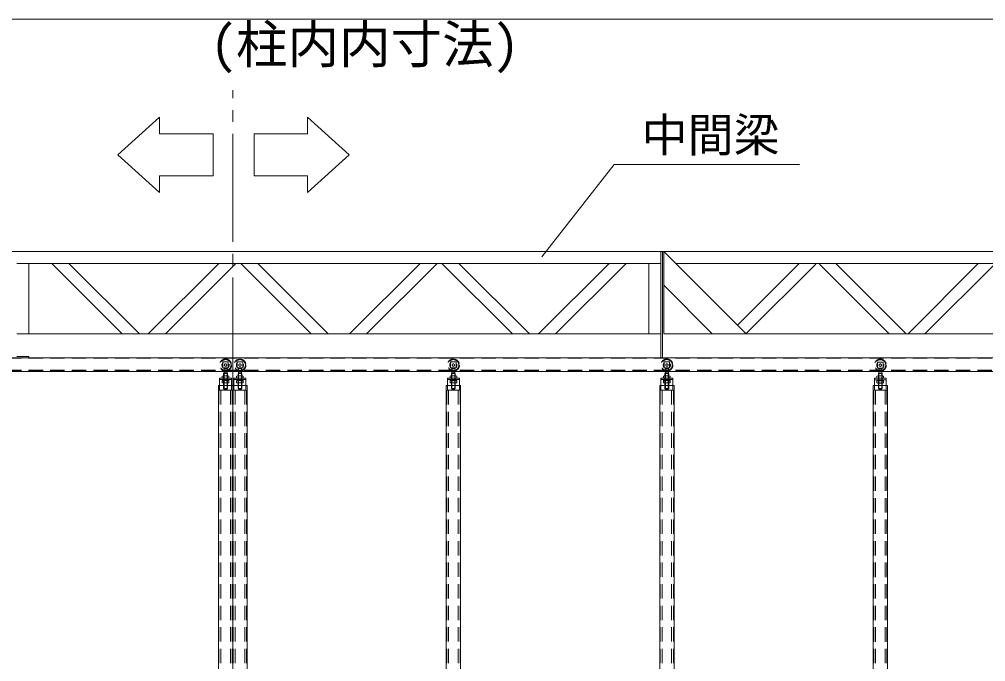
# Model space of a CAD drawing. Units: millimetres, scale not verified. Extents: x -12406 to 12406, y -8553 to 8553.
# Drawn here: x -6045 to -2011, y -1781 to 902 of the extents above; entities that cross this region are included whole.
import ezdxf
from ezdxf.enums import TextEntityAlignment as Align

# ---------------------------------------------------------------- set-up
doc = ezdxf.new("R2010")
doc.units = ezdxf.units.MM
doc.header["$LTSCALE"] = 50
doc.linetypes.add('CHAIN2', pattern=[12, 9, -1, 1, -1])
doc.linetypes.add('DASHED1', pattern=[1.8, 1.2, -0.6])
for name, color, linetype, lineweight in [('0-0_0', 7, 'Continuous', 9), ('0-3_CYG-117', 7, 'Continuous', 9), ('0-B_TEXT', 7, 'Continuous', 9), ('0-F_寸法', 7, 'Continuous', 9)]:
    doc.layers.add(name, color=color, linetype=linetype, lineweight=lineweight)
doc.styles.add('ＭＳ ゴシック', font='')
doc.styles.get('ＭＳ ゴシック').set_extended_font_data('MS Gothic')

msp = doc.modelspace()

# ---------------------------------------------------------------- linework, layer by layer
at = {"layer": '0-0_0', "linetype": 'CHAIN2'}
msp.add_line((-5154.13, -627.06), (-5154.13, 606.03), dxfattribs=at)
at = {"layer": '0-0_0'}
for p, q in [((-4841.45, 492.91), (-4668.14, 335.66)), ((-5460.31, 178.74), (-5633.6, 335.99))]:
    msp.add_line(p, q, dxfattribs=at)
at = {"layer": '0-3_CYG-117'}
for p, q in [((-454.99, -67.28), (-8967, -67.28)), ((-3367.02, -512.03), (-3367.02, -67.28)), ((-3360.99, -67.28), (-3360.99, -512.03)), ((-3354.99, -67.28), (-3354.99, -410.28)), ((-3011.99, -409.85), (-3354.99, -67.28)), ((-6054.97, -117.28), (-3367.02, -117.28)), ((-6004.71, -412.03), (-6004.71, -117.54)), ((-5615.08, -412.03), (-5909.57, -117.54)), ((-5544.01, -412.03), (-5838.5, -117.54)), ((-5506.55, -412.03), (-5212.06, -117.54)), ((-5435.48, -412.03), (-5140.99, -117.54)), ((-4826.51, -412.03), (-5121, -117.54)), ((-4755.45, -412.03), (-5049.93, -117.54)), ((-4666.58, -412.03), (-4372.1, -117.54)), ((-4595.51, -412.03), (-4301.02, -117.54)), ((-3986.51, -412.03), (-4281, -117.54)), ((-3915.44, -412.03), (-4209.93, -117.54)), ((-3877.98, -412.03), (-3583.49, -117.54)), ((-3806.91, -412.03), (-3512.42, -117.54)), ((-3417.28, -412.03), (-3417.28, -117.54)), ((-3304.93, -117.28), (-475.69, -117.28)), ((-3046.84, -375.04), (-2791.08, -119.6)), ((-3010.93, -409.85), (-2720.98, -120.26)), ((-2415.25, -409.85), (-2705.2, -120.26)), ((-2344.49, -409.85), (-2636.57, -118.13)), ((-2334.19, -409.85), (-2043.58, -119.6)), ((-2263.43, -409.85), (-1973.48, -120.26)), ((-3354.99, -209.1), (-3153.99, -409.85)), ((-3367.02, -412.03), (-6054.97, -412.03)), ((1238.96, -412.03), (-3354.99, -412.03)), ((838.96, -512.03), (-10261.02, -512.03)), ((-10318.02, -569.03), (895.96, -569.03)), ((-5197.81, -588.07), (-5197.81, -596.01)), ((-5194.36, -587.07), (-5173.27, -587.07)), ((-5194.36, -597.01), (-5173.27, -597.01)), ((-5192.12, -577.04), (-5176.12, -577.04)), ((-5192.12, -577.04), (-5192.12, -587.07)), ((-5190.89, -588.07), (-5190.89, -596.01)), ((-5190.37, -575.24), (-5190.37, -566.45)), ((-5190.12, -587.07), (-5190.12, -575.24)), ((-5178.12, -587.07), (-5178.12, -575.24)), ((-5177.92, -575.24), (-5176.12, -577.04)), ((-5177.87, -575.24), (-5177.87, -566.45)), ((-5177.03, -588.07), (-5177.03, -596.01)), ((-5176.12, -577.04), (-5176.12, -587.07)), ((-5170.11, -588.07), (-5170.11, -596.01)), ((-5138.16, -588.07), (-5138.16, -596.01)), ((-5113.9, -587.07), (-5134.99, -587.07)), ((-5113.9, -597.01), (-5134.99, -597.01)), ((-5130.34, -575.24), (-5132.14, -577.04)), ((-5116.15, -577.04), (-5132.14, -577.04)), ((-5132.14, -577.04), (-5132.14, -587.07)), ((-5131.23, -588.07), (-5131.23, -596.01)), ((-5130.4, -575.24), (-5130.4, -566.45)), ((-5130.15, -587.07), (-5130.15, -575.24)), ((-5118.14, -587.07), (-5118.14, -575.24)), ((-5117.9, -575.24), (-5117.9, -566.45)), ((-5117.38, -588.07), (-5117.38, -596.01)), ((-5116.15, -577.04), (-5116.15, -587.07)), ((-5110.44, -588.07), (-5110.44, -596.01)), ((-4247.16, -588.07), (-4247.16, -596.01)), ((-4222.89, -587.07), (-4243.99, -587.07)), ((-4222.89, -597.01), (-4243.99, -597.01)), ((-4239.35, -575.24), (-4241.15, -577.04)), ((-4225.14, -577.04), (-4241.15, -577.04)), ((-4241.15, -577.04), (-4241.15, -587.07)), ((-4240.23, -588.07), (-4240.23, -596.01)), ((-4239.39, -575.24), (-4239.39, -566.45)), ((-4239.14, -587.07), (-4239.14, -575.24)), ((-4227.15, -587.07), (-4227.15, -575.24)), ((-4226.89, -575.24), (-4226.89, -566.45)), ((-4226.38, -588.07), (-4226.38, -596.01)), ((-4225.14, -577.04), (-4225.14, -587.07)), ((-4219.45, -588.07), (-4219.45, -596.01)), ((-3356.16, -588.07), (-3356.16, -596.01)), ((-3331.89, -587.07), (-3352.99, -587.07)), ((-3331.89, -597.01), (-3352.99, -597.01)), ((-3348.34, -575.24), (-3350.14, -577.04)), ((-3334.14, -577.04), (-3350.14, -577.04)), ((-3350.14, -577.04), (-3350.14, -587.07)), ((-3349.23, -588.07), (-3349.23, -596.01)), ((-3348.39, -575.24), (-3348.39, -566.45)), ((-3348.15, -587.07), (-3348.15, -575.24)), ((-3336.14, -587.07), (-3336.14, -575.24)), ((-3335.89, -575.24), (-3335.89, -566.45)), ((-3335.38, -588.07), (-3335.38, -596.01)), ((-3334.14, -577.04), (-3334.14, -587.07)), ((-3328.45, -588.07), (-3328.45, -596.01)), ((-2465.16, -588.27), (-2465.16, -596.22)), ((-2440.89, -587.27), (-2461.99, -587.27)), ((-2440.89, -597.22), (-2461.99, -597.22)), ((-2457.35, -575.45), (-2459.14, -577.25)), ((-2443.14, -577.25), (-2459.14, -577.25)), ((-2459.14, -577.25), (-2459.14, -587.27)), ((-2458.23, -588.27), (-2458.23, -596.22)), ((-2457.39, -575.45), (-2457.39, -566.65)), ((-2457.14, -587.27), (-2457.14, -575.45)), ((-2445.14, -587.27), (-2445.14, -575.45)), ((-2444.89, -575.45), (-2444.89, -566.65)), ((-2444.38, -588.27), (-2444.38, -596.22)), ((-2443.14, -577.25), (-2443.14, -587.27)), ((-2437.45, -588.27), (-2437.45, -596.22)), ((-5214.13, -4846.84), (-5214.13, -627.06)), ((-5214.13, -627.06), (-5209.13, -627.06)), ((-5159.13, -627.06), (-5149.13, -627.06)), ((-5154.13, -4846.84), (-5154.13, -627.06)), ((-4263.13, -4846.84), (-4263.13, -627.06)), ((-4258.13, -627.06), (-4263.13, -627.06)), ((-4203.14, -627.06), (-4208.14, -627.06)), ((-4203.14, -4846.84), (-4203.14, -627.06)), ((-3372.13, -4846.84), (-3372.13, -627.06)), ((-3367.13, -627.06), (-3372.13, -627.06)), ((-3312.13, -627.06), (-3317.13, -627.06)), ((-3312.13, -4846.84), (-3312.13, -627.06)), ((-2481.13, -4847.05), (-2481.13, -627.26)), ((-2476.13, -627.26), (-2481.13, -627.26)), ((-2421.13, -627.26), (-2426.14, -627.26)), ((-2421.13, -4847.05), (-2421.13, -627.26))]:
    msp.add_line(p, q, dxfattribs=at)
at = {"layer": '0-3_CYG-117', "linetype": 'DASHED1'}
for p, q in [((-10506.02, -513.63), (1083.96, -513.63)), ((-10506.02, -563.03), (1083.96, -563.03)), ((-5195.63, -529.24), (-5195.63, -554.24)), ((-5195.63, -529.24), (-5172.63, -529.24)), ((-5195.63, -554.24), (-5172.63, -554.24)), ((-5190.38, -566.45), (-5190.38, -554.24)), ((-5177.88, -566.45), (-5177.88, -554.24)), ((-5172.63, -529.24), (-5172.63, -554.24)), ((-5135.64, -529.24), (-5135.64, -554.24)), ((-5112.64, -529.24), (-5135.64, -529.24)), ((-5112.64, -554.24), (-5135.64, -554.24)), ((-5130.38, -566.45), (-5130.38, -554.24)), ((-5117.88, -566.45), (-5117.88, -554.24)), ((-5112.64, -529.24), (-5112.64, -554.24)), ((-4244.64, -529.24), (-4244.64, -554.24)), ((-4221.64, -529.24), (-4244.64, -529.24)), ((-4221.64, -554.24), (-4244.64, -554.24)), ((-4239.39, -566.45), (-4239.39, -554.24)), ((-4226.89, -566.45), (-4226.89, -554.24)), ((-4221.64, -529.24), (-4221.64, -554.24)), ((-3353.63, -529.24), (-3353.63, -554.24)), ((-3330.64, -529.24), (-3353.63, -529.24)), ((-3330.64, -554.24), (-3353.63, -554.24)), ((-3348.38, -566.45), (-3348.38, -554.24)), ((-3335.88, -566.45), (-3335.88, -554.24)), ((-3330.64, -529.24), (-3330.64, -554.24)), ((-2462.63, -529.45), (-2462.63, -554.45)), ((-2439.64, -529.45), (-2462.63, -529.45)), ((-2439.64, -554.45), (-2462.63, -554.45)), ((-2457.39, -566.65), (-2457.39, -554.45)), ((-2444.89, -566.65), (-2444.89, -554.45)), ((-2439.64, -529.45), (-2439.64, -554.45)), ((-10506.02, -567.43), (1083.96, -567.43)), ((-5209.13, -603.06), (-5159.13, -603.06)), ((-5197.62, -603.06), (-5197.62, -607.06)), ((-5197.62, -603.06), (-5170.62, -603.06)), ((-5192.12, -587.07), (-5192.12, -640.24)), ((-5184.12, -603.06), (-5190.22, -606.97)), ((-5190.12, -642.24), (-5190.12, -587.07)), ((-5179.12, -603.06), (-5185.22, -606.97)), ((-5178.12, -642.24), (-5178.12, -587.07)), ((-5176.12, -587.07), (-5176.12, -640.24)), ((-5170.62, -603.06), (-5170.62, -607.06)), ((-5099.13, -603.06), (-5149.13, -603.06)), ((-5137.64, -603.06), (-5137.64, -607.06)), ((-5110.65, -603.06), (-5137.64, -603.06)), ((-5132.14, -587.07), (-5132.14, -640.24)), ((-5130.15, -642.24), (-5130.15, -587.07)), ((-5129.14, -603.06), (-5123.05, -606.97)), ((-5124.15, -603.06), (-5118.05, -606.97)), ((-5118.14, -642.24), (-5118.14, -587.07)), ((-5116.15, -587.07), (-5116.15, -640.24)), ((-5110.65, -603.06), (-5110.65, -607.06)), ((-4208.14, -603.06), (-4258.13, -603.06)), ((-4246.65, -603.06), (-4246.65, -607.06)), ((-4219.64, -603.06), (-4246.65, -603.06)), ((-4241.15, -587.07), (-4241.15, -640.24)), ((-4239.14, -642.24), (-4239.14, -587.07)), ((-4238.15, -603.06), (-4232.05, -606.97)), ((-4233.14, -603.06), (-4227.05, -606.97)), ((-4227.15, -642.24), (-4227.15, -587.07)), ((-4225.14, -587.07), (-4225.14, -640.24)), ((-4219.64, -603.06), (-4219.64, -607.06)), ((-3317.13, -603.06), (-3367.13, -603.06)), ((-3355.64, -603.06), (-3355.64, -607.06)), ((-3328.65, -603.06), (-3355.64, -603.06)), ((-3350.14, -587.07), (-3350.14, -640.24)), ((-3348.15, -642.24), (-3348.15, -587.07)), ((-3347.14, -603.06), (-3341.04, -606.97)), ((-3342.14, -603.06), (-3336.05, -606.97)), ((-3336.14, -642.24), (-3336.14, -587.07)), ((-3334.14, -587.07), (-3334.14, -640.24)), ((-3328.65, -603.06), (-3328.65, -607.06)), ((-2426.14, -603.26), (-2476.13, -603.26)), ((-2464.64, -603.27), (-2464.64, -607.27)), ((-2437.64, -603.27), (-2464.64, -603.27)), ((-2459.14, -587.27), (-2459.14, -640.44)), ((-2457.14, -642.45), (-2457.14, -587.27)), ((-2456.14, -603.27), (-2450.05, -607.17)), ((-2451.14, -603.27), (-2445.05, -607.17)), ((-2445.14, -642.45), (-2445.14, -587.27)), ((-2443.14, -587.27), (-2443.14, -640.44)), ((-2437.64, -603.27), (-2437.64, -607.27)), ((-5211.83, -4847.06), (-5211.83, -627.06)), ((-5209.13, -627.06), (-5159.13, -627.06)), ((-5204.13, -4847.06), (-5204.13, -627.06)), ((-5197.81, -615.97), (-5197.81, -608.07)), ((-5197.62, -607.06), (-5170.62, -607.06)), ((-5194.36, -616.97), (-5173.27, -616.97)), ((-5192.12, -640.24), (-5176.12, -640.24)), ((-5192.12, -640.24), (-5190.12, -642.24)), ((-5190.89, -615.97), (-5190.89, -608.07)), ((-5190.12, -642.24), (-5178.12, -642.24)), ((-5176.12, -640.24), (-5178.12, -642.24)), ((-5177.03, -615.97), (-5177.03, -608.07)), ((-5170.11, -615.97), (-5170.11, -608.07)), ((-5164.13, -4847.06), (-5164.13, -627.06)), ((-5156.43, -4847.06), (-5156.43, -627.06)), ((-5151.83, -4847.06), (-5151.83, -627.06)), ((-5099.13, -627.06), (-5149.13, -627.06)), ((-5144.13, -4847.06), (-5144.13, -627.06)), ((-5138.16, -615.97), (-5138.16, -608.07)), ((-5110.65, -607.06), (-5137.64, -607.06)), ((-5113.9, -616.97), (-5134.99, -616.97)), ((-5116.15, -640.24), (-5132.14, -640.24)), ((-5132.14, -640.24), (-5130.15, -642.24)), ((-5131.23, -615.97), (-5131.23, -608.07)), ((-5118.14, -642.24), (-5130.15, -642.24)), ((-5116.15, -640.24), (-5118.14, -642.24)), ((-5117.38, -615.97), (-5117.38, -608.07)), ((-5110.44, -615.97), (-5110.44, -608.07)), ((-5104.14, -4847.06), (-5104.14, -627.06)), ((-5096.44, -4847.06), (-5096.44, -627.06)), ((-4260.83, -4847.06), (-4260.83, -627.06)), ((-4208.14, -627.06), (-4258.13, -627.06)), ((-4253.13, -4847.06), (-4253.13, -627.06)), ((-4247.16, -615.97), (-4247.16, -608.07)), ((-4219.64, -607.06), (-4246.65, -607.06)), ((-4222.89, -616.97), (-4243.99, -616.97)), ((-4225.14, -640.24), (-4241.15, -640.24)), ((-4241.15, -640.24), (-4239.14, -642.24)), ((-4240.23, -615.97), (-4240.23, -608.07)), ((-4227.15, -642.24), (-4239.14, -642.24)), ((-4225.14, -640.24), (-4227.15, -642.24)), ((-4226.38, -615.97), (-4226.38, -608.07)), ((-4219.45, -615.97), (-4219.45, -608.07)), ((-4213.14, -4847.06), (-4213.14, -627.06)), ((-4205.43, -4847.06), (-4205.43, -627.06)), ((-3369.83, -4847.06), (-3369.83, -627.06)), ((-3317.13, -627.06), (-3367.13, -627.06)), ((-3362.13, -4847.06), (-3362.13, -627.06)), ((-3356.16, -615.97), (-3356.16, -608.07)), ((-3328.65, -607.06), (-3355.64, -607.06)), ((-3331.89, -616.97), (-3352.99, -616.97)), ((-3334.14, -640.24), (-3350.14, -640.24)), ((-3350.14, -640.24), (-3348.15, -642.24)), ((-3349.23, -615.97), (-3349.23, -608.07)), ((-3336.14, -642.24), (-3348.15, -642.24)), ((-3334.14, -640.24), (-3336.14, -642.24)), ((-3335.38, -615.97), (-3335.38, -608.07)), ((-3328.45, -615.97), (-3328.45, -608.07)), ((-3322.14, -4847.06), (-3322.14, -627.06)), ((-3314.44, -4847.06), (-3314.44, -627.06)), ((-2478.83, -4847.26), (-2478.83, -627.26)), ((-2426.14, -627.26), (-2476.13, -627.26)), ((-2471.13, -4847.26), (-2471.13, -627.26)), ((-2465.16, -616.17), (-2465.16, -608.27)), ((-2437.64, -607.27), (-2464.64, -607.27)), ((-2440.89, -617.17), (-2461.99, -617.17)), ((-2443.14, -640.44), (-2459.14, -640.44)), ((-2459.14, -640.44), (-2457.14, -642.45)), ((-2458.23, -616.17), (-2458.23, -608.27)), ((-2445.14, -642.45), (-2457.14, -642.45)), ((-2443.14, -640.44), (-2445.14, -642.45)), ((-2444.38, -616.17), (-2444.38, -608.27)), ((-2437.45, -616.17), (-2437.45, -608.27)), ((-2431.14, -4847.26), (-2431.14, -627.26)), ((-2423.43, -4847.26), (-2423.43, -627.26))]:
    msp.add_line(p, q, dxfattribs=at)
at = {"layer": '0-3_CYG-117'}
for points in [[(-6054.97, -506.51), (-6004.71, -506.51), (-6004.71, -512.03)], [(-5192.12, -577.04), (-5190.32, -575.24), (-5177.92, -575.24)], [(-5116.15, -577.04), (-5117.95, -575.24), (-5130.34, -575.24)], [(-4225.14, -577.04), (-4226.94, -575.24), (-4239.35, -575.24)], [(-3334.14, -577.04), (-3335.95, -575.24), (-3348.34, -575.24)], [(-2443.14, -577.25), (-2444.94, -575.45), (-2457.35, -575.45)], [(-5094.14, -4846.84), (-5094.14, -627.06), (-5099.13, -627.06)]]:
    msp.add_lwpolyline(points, dxfattribs=at)
for points in [[(-5159.13, -647.06), (-5209.13, -647.06), (-5209.13, -597.06), (-5159.13, -597.06)], [(-5149.13, -647.06), (-5099.13, -647.06), (-5099.13, -597.06), (-5149.13, -597.06)], [(-4258.13, -647.06), (-4208.14, -647.06), (-4208.14, -597.06), (-4258.13, -597.06)], [(-3367.13, -647.06), (-3317.13, -647.06), (-3317.13, -597.06), (-3367.13, -597.06)], [(-2476.13, -647.26), (-2426.14, -647.26), (-2426.14, -597.26), (-2476.13, -597.26)]]:
    msp.add_lwpolyline(points, close=True, dxfattribs=at)
at = {"layer": '0-3_CYG-117', "linetype": 'DASHED1'}
for centre, radius in [((-5184.13, -542.24), 25), ((-5184.13, -542.24), 23), ((-5124.13, -542.24), 25), ((-5124.13, -542.24), 23), ((-4233.14, -542.24), 25), ((-4233.14, -542.24), 23), ((-3342.13, -542.24), 25), ((-3342.13, -542.24), 23), ((-2451.14, -542.45), 25), ((-2451.14, -542.45), 23), ((-5184.13, -542.24), 15), ((-5184.13, -542.24), 5), ((-5124.13, -542.24), 15), ((-5124.13, -542.24), 5), ((-4233.14, -542.24), 15), ((-4233.14, -542.24), 5), ((-3342.13, -542.24), 15), ((-3342.13, -542.24), 5), ((-2451.14, -542.45), 15), ((-2451.14, -542.45), 5)]:
    msp.add_circle(centre, radius, dxfattribs=at)
at = {"layer": '0-3_CYG-117'}
for centre, radius, start, end in [((-5194.36, -593.56), 6.5, 57.795, 122.205), ((-5194.36, -590.51), 6.5, 237.795, 302.205), ((-5183.96, -611.55), 24.49, 73.565, 106.435), ((-5183.96, -572.52), 24.49, 253.565, 286.435), ((-5173.57, -593.52), 6.46, 57.58, 122.42), ((-5173.57, -590.56), 6.46, 237.58, 302.42), ((-5134.69, -593.52), 6.46, 57.58, 122.42), ((-5134.69, -590.56), 6.46, 237.58, 302.42), ((-5124.3, -611.55), 24.49, 73.565, 106.435), ((-5124.3, -572.52), 24.49, 253.565, 286.435), ((-5113.91, -593.56), 6.5, 57.795, 122.205), ((-5113.91, -590.51), 6.5, 237.795, 302.205), ((-4243.7, -593.52), 6.46, 57.58, 122.42), ((-4243.7, -590.56), 6.46, 237.58, 302.42), ((-4233.3, -611.55), 24.49, 73.565, 106.435), ((-4233.3, -572.52), 24.49, 253.565, 286.435), ((-4222.91, -593.56), 6.5, 57.795, 122.205), ((-4222.91, -590.51), 6.5, 237.795, 302.205), ((-3352.69, -593.52), 6.46, 57.58, 122.42), ((-3352.69, -590.56), 6.46, 237.58, 302.42), ((-3342.3, -611.55), 24.49, 73.565, 106.435), ((-3342.3, -572.52), 24.49, 253.565, 286.435), ((-3331.91, -593.56), 6.5, 57.795, 122.205), ((-3331.91, -590.51), 6.5, 237.795, 302.205), ((-2461.69, -593.73), 6.46, 57.58, 122.42), ((-2461.69, -590.76), 6.46, 237.58, 302.42), ((-2451.3, -611.76), 24.49, 73.565, 106.435), ((-2451.3, -572.73), 24.49, 253.565, 286.435), ((-2440.91, -593.77), 6.5, 57.795, 122.205), ((-2440.91, -590.72), 6.5, 237.795, 302.205)]:
    msp.add_arc(centre, radius, start, end, dxfattribs=at)
at = {"layer": '0-3_CYG-117', "linetype": 'DASHED1'}
for centre, radius, start, end in [((-5194.36, -613.57), 6.5, 57.795, 122.205), ((-5194.36, -610.47), 6.5, 237.795, 302.205), ((-5183.96, -631.55), 24.49, 73.565, 106.435), ((-5183.96, -592.48), 24.49, 253.565, 286.435), ((-5173.57, -613.52), 6.46, 57.58, 122.42), ((-5173.57, -610.51), 6.46, 237.58, 302.42), ((-5134.69, -613.52), 6.46, 57.58, 122.42), ((-5134.69, -610.51), 6.46, 237.58, 302.42), ((-5124.3, -631.55), 24.49, 73.565, 106.435), ((-5124.3, -592.48), 24.49, 253.565, 286.435), ((-5113.91, -613.57), 6.5, 57.795, 122.205), ((-5113.91, -610.47), 6.5, 237.795, 302.205), ((-4243.7, -613.52), 6.46, 57.58, 122.42), ((-4243.7, -610.51), 6.46, 237.58, 302.42), ((-4233.3, -631.55), 24.49, 73.565, 106.435), ((-4233.3, -592.48), 24.49, 253.565, 286.435), ((-4222.91, -613.57), 6.5, 57.795, 122.205), ((-4222.91, -610.47), 6.5, 237.795, 302.205), ((-3352.69, -613.52), 6.46, 57.58, 122.42), ((-3352.69, -610.51), 6.46, 237.58, 302.42), ((-3342.3, -631.55), 24.49, 73.565, 106.435), ((-3342.3, -592.48), 24.49, 253.565, 286.435), ((-3331.91, -613.57), 6.5, 57.795, 122.205), ((-3331.91, -610.47), 6.5, 237.795, 302.205), ((-2461.69, -613.73), 6.46, 57.58, 122.42), ((-2461.69, -610.72), 6.46, 237.58, 302.42), ((-2451.3, -631.76), 24.49, 73.565, 106.435), ((-2451.3, -592.68), 24.49, 253.565, 286.435), ((-2440.91, -613.77), 6.5, 57.795, 122.205), ((-2440.91, -610.67), 6.5, 237.795, 302.205)]:
    msp.add_arc(centre, radius, start, end, dxfattribs=at)
at = {"layer": '0-B_TEXT'}
for p, q in [((-3863.91, -90.42), (-3561.93, 295.72)), ((-3561.93, 295.72), (-2788.14, 295.72))]:
    msp.add_line(p, q, dxfattribs=at)
for points in [[(-5633.6, 335.99), (-5460.31, 492.91), (-5460.31, 423.44), (-5236.34, 423.44), (-5236.34, 248.21), (-5460.31, 248.21), (-5460.31, 178.74)], [(-4668.14, 335.66), (-4841.45, 178.74), (-4841.45, 248.21), (-5065.41, 248.21), (-5065.41, 423.44), (-4841.45, 423.44), (-4841.45, 492.91)]]:
    msp.add_lwpolyline(points, dxfattribs=at)
at = {"layer": '0-F_寸法'}
msp.add_line((-10486.02, 901.74), (1063.96, 901.74), dxfattribs=at)

# ---------------------------------------------------------------- texts
at = {"layer": '0-B_TEXT', "style": 'ＭＳ ゴシック'}
for s, height, p in [('(柱内内寸法)', 157.7, (-5247.9, 671.43)), ('中間梁', 140.8, (-3447.6, 306.26))]:
    msp.add_text(s, height=height, dxfattribs=at).set_placement(p, align=Align.BOTTOM_LEFT)

doc.saveas('drawing.dxf')
